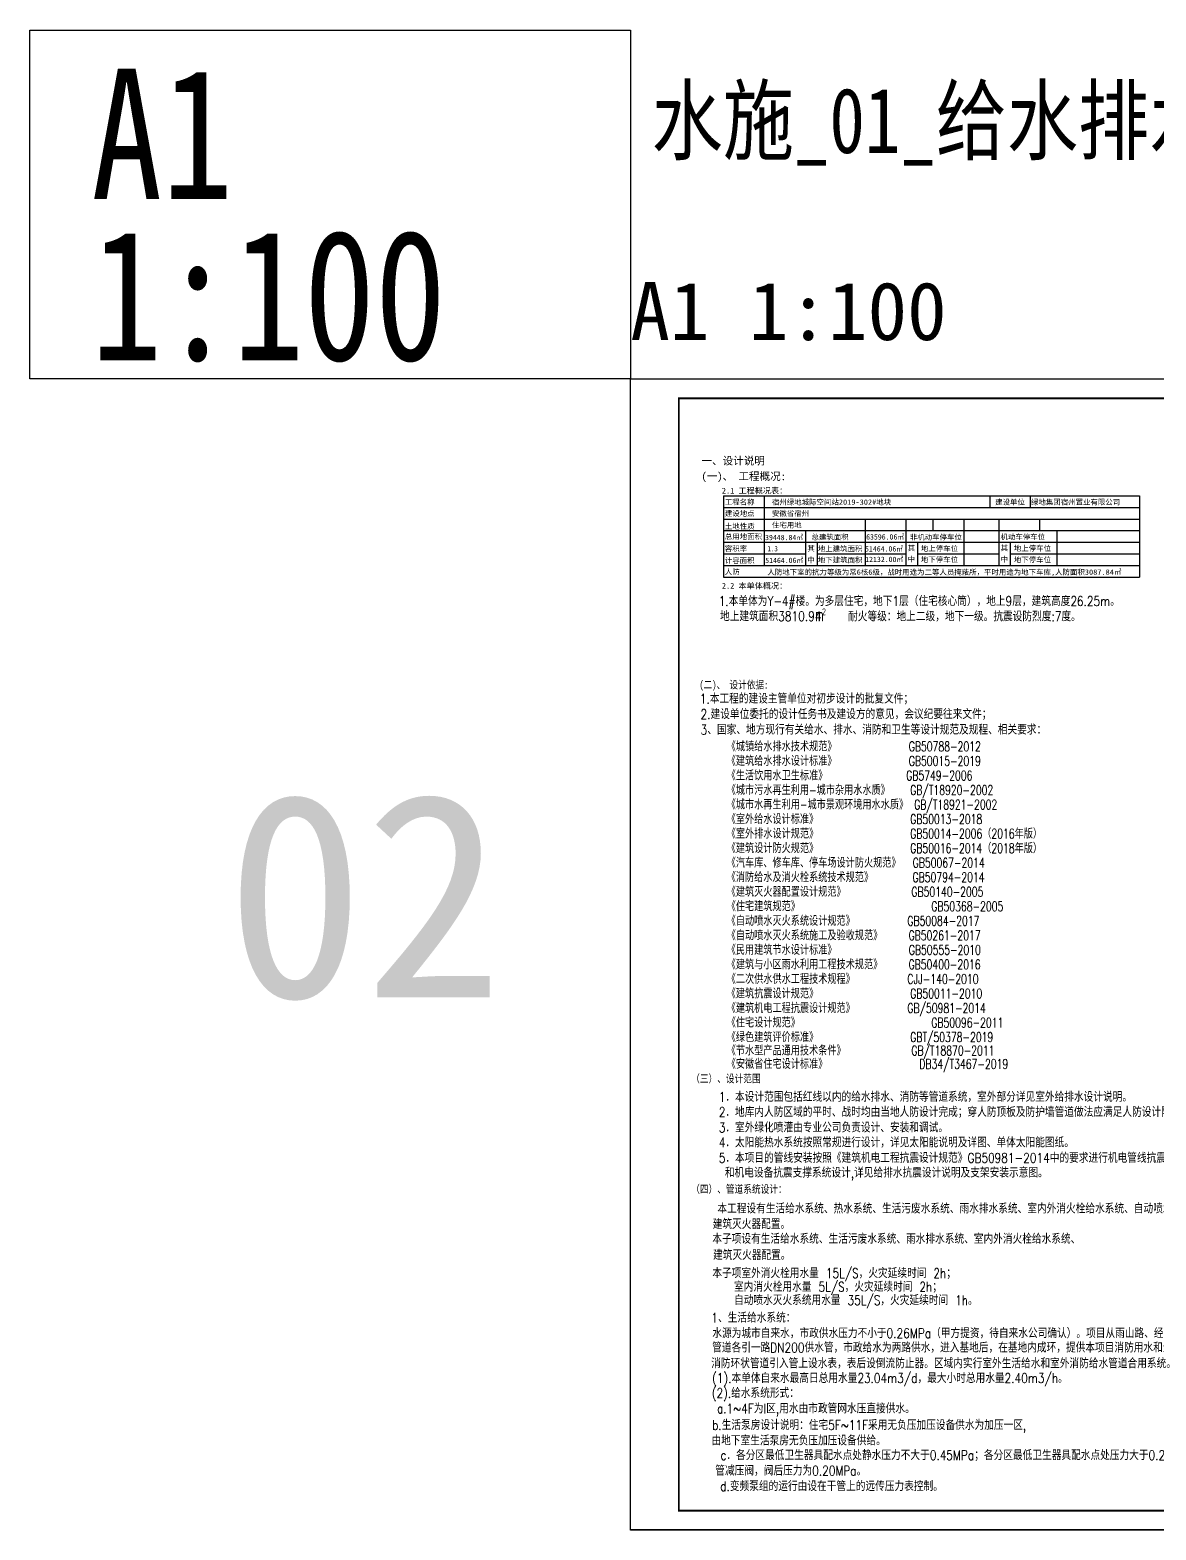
# Model space of a CAD drawing. Extents: x 27938 to 1042331, y -235042 to 1535213.
# Drawn here: x 636514 to 694652, y 951865 to 1029265 of the extents above; entities that cross this region are included whole.
import ezdxf
from ezdxf.enums import TextEntityAlignment as Align

# ---------------------------------------------------------------- set-up
doc = ezdxf.new("R2010")
doc.units = 0
doc.header["$LTSCALE"] = 1000
doc.header["$MEASUREMENT"] = 0
for name, color, linetype in [('0s_水标注', 7, 'Continuous'), ('7', 7, 'Continuous'), ('DIM_SYMB', 3, 'Continuous'), ('PUB_TEXT', 4, 'Continuous'), ('图框', 140, 'Continuous'), ('导图字', 7, 'Continuous')]:
    doc.layers.add(name, color=color, linetype=linetype)
doc.layers.add('yichutu', color=7, linetype='Continuous', true_color=0xffffff, plot=False)
doc.styles.add('-黑体', font='simhei.ttf', dxfattribs={"width": 0.8})
doc.styles.add('_TCH_LABEL', font='simhei.ttf')
doc.styles.add('C', font='simhei.ttf')
doc.styles.add('CC', font='', dxfattribs={"height": 400})
doc.styles.add('HZ', font='txt', dxfattribs={"bigfont": 'hztxt'})
doc.styles.add('文字说明', font='GBENOR', dxfattribs={"width": 0.8, "bigfont": 'HZTXT'})
doc.styles.add('黑体', font='simhei.ttf')
doc.styles.get('CC').set_extended_font_data('SimSun')

# ---------------------------------------------------------------- blocks, each defined once
blk = doc.blocks.new('TK')
at = {"layer": '图框'}
blk.add_lwpolyline([(465375, 548714), (549475, 548714), (549475, 489314), (465375, 489314)], close=True, dxfattribs=at)
blk.add_lwpolyline([(465375, 548714), (549475, 548714), (549475, 489314), (465375, 489314)], close=True, dxfattribs=at)
at = {"layer": '图框', "const_width": 100}
blk.add_lwpolyline([(548475, 490314), (548475, 547714), (467875, 547714), (467875, 490314)], close=True, dxfattribs=at)
blk = doc.blocks.new('yct-841-594-84100-59399.9999999999-100-1000.0')
at = {"layer": 'yichutu', "color": 7, "true_color": 0xffffff}
blk.add_lwpolyline([(0, 0), (0, 59400), (84100, 59400), (84100, 0)], close=True, dxfattribs=at)
at = {"layer": 'yichutu', "color": 7, "true_color": 0xffffff, "style": '_TCH_LABEL'}
blk.add_text('A1 1:100', height=3000, dxfattribs=at).set_placement((0, 61400))

msp = doc.modelspace()

# ---------------------------------------------------------------- linework, layer by layer
at = {"layer": '7'}
for p, q in [((672322, 1005231.9), (693806.1, 1005231.9)), ((672322, 1005231.9), (672322, 1001031.9)), ((674422, 1005231.9), (674422, 1001631.9)), ((686079.6, 1005231.9), (686079.6, 1004631.9)), ((688160.7, 1005231.9), (688160.7, 1004631.9)), ((693806.1, 1005231.9), (693806.1, 1001031.9))]:
    msp.add_line(p, q, dxfattribs=at)
at = {"layer": '7', "color": 0}
for p, q in [((672322, 1004631.9), (693806.1, 1004631.9)), ((672322, 1004031.9), (693806.1, 1004031.9)), ((679630.1, 1004031.9), (679630.1, 1001631.9)), ((681729.8, 1004031.9), (681729.8, 1001631.9)), ((683129.8, 1004031.9), (683129.8, 1003431.9)), ((684729.8, 1004031.9), (684729.8, 1001631.9)), ((686529.8, 1004031.9), (686529.8, 1001631.9)), ((688632.6, 1004031.9), (688632.6, 1003431.9)), ((672322, 1003431.9), (693806.1, 1003431.9)), ((676549.8, 1003431.9), (676549.8, 1001631.9)), ((689529.8, 1003431.9), (689529.8, 1001631.9)), ((672322, 1002831.9), (693806.1, 1002831.9)), ((677149.8, 1002831.9), (677149.8, 1001631.9)), ((682329.8, 1002831.9), (682329.8, 1001631.9)), ((687129.8, 1002831.9), (687129.8, 1001631.9)), ((672322, 1002231.9), (676549.8, 1002231.9)), ((672322, 1001631.9), (693806.1, 1001631.9)), ((677149.8, 1002231.9), (681729.8, 1002231.9)), ((682329.8, 1002231.9), (686529.8, 1002231.9)), ((687129.8, 1002231.9), (693806.1, 1002231.9)), ((672322, 1001031.9), (693806.1, 1001031.9))]:
    msp.add_line(p, q, dxfattribs=at)
at = {"layer": '图框', "color": 2}
msp.add_lwpolyline([(667514.1, 1011265.3), (636514.1, 1011265.3), (636514.1, 1029265.3), (667514.1, 1029265.3)], close=True, dxfattribs=at)

# ---------------------------------------------------------------- block references
msp.add_blockref('TK', (202139.1, 462551.7))
at = {"layer": 'yichutu'}
msp.add_blockref('yct-841-594-84100-59399.9999999999-100-1000.0', (667514.1, 951865.3), dxfattribs=at)

# ---------------------------------------------------------------- texts
at = {"layer": '0s_水标注', "color": 0, "width": 0.8}
for s, height, style, p in [('1.本单体为Y-4#楼。为多层住宅，地下1层（住宅核心筒），地上9层，建筑高度26.25m。', 500, 'HZ', (672072.8, 999545.4)), ('地上建筑面积3810.94      。', 500, 'HZ', (672143.9, 998764)), ('耐火等级：地上二级，地下一级。抗震设防烈度:7度。', 500, 'HZ', (678751.9, 998755.5)), ('(二)、 设计依据:', 400, '-黑体', (671077, 995281.5)), ('1.本工程的建设主管单位对初步设计的批复文件；', 500, 'HZ', (671097.9, 994512.1)), ('2.建设单位委托的设计任务书及建设方的意见，会议纪要往来文件；', 500, 'HZ', (671140.8, 993712.1)), ('3、国家、地方现行有关给水、排水、消防和卫生等设计规范及规程、相关要求：', 500, 'HZ', (671140.8, 992912.1)), ('（三）、设计范围', 400, '-黑体', (670653.6, 974958.2)), ('    1．本设计范围包括红线以内的给水排水、消防等管道系统，室外部分详见室外给排水设计说明。', 500, 'HZ', (670522.5, 973963.7)), ('    2．地库内人防区域的平时、战时均由当地人防设计完成；穿人防顶板及防护墙管道做法应满足人防设计院相关图纸及设计要求。 ', 500, 'HZ', (670522.5, 973182)), ('    3．室外绿化喷灌由专业公司负责设计、安装和调试。', 500, 'HZ', (670522.5, 972382)), ('    4．太阳能热水系统按照常规进行设计，详见太阳能说明及详图、单体太阳能图纸。', 500, 'HZ', (670522.5, 971613.6)), ('    5．本项目的管线安装按照《建筑机电工程抗震设计规范》GB50981-2014中的要求进行机电管线抗震支撑系统', 500, 'HZ', (670522.5, 970813.6)), ('和机电设备抗震支撑系统设计,详见给排水抗震设计说明及支架安装示意图。', 500, 'HZ', (672390.2, 970052.8)), ('（四）、管道系统设计： ', 400, '-黑体', (670653.6, 969257.8)), ('   本工程设有生活给水系统、热水系统、生活污废水系统、雨水排水系统、室内外消火栓给水系统、自动喷水灭火系统、', 499.995, 'HZ', (670842.4, 968200)), ('建筑灭火器配置。', 499.99, 'HZ', (671763.5, 967400)), ('本子项设有生活给水系统、生活污废水系统、雨水排水系统、室内外消火栓给水系统、', 499.995, 'HZ', (671745.4, 966637.4)), ('建筑灭火器配置。', 499.99, 'HZ', (671781.1, 965803.1)), ('本子项室外消火栓用水量 15L/S，火灾延续时间 2h；', 499.995, 'HZ', (671745.4, 964867.5)), ('室内消火栓用水量 5L/S，火灾延续时间 2h；', 499.995, 'HZ', (672865.7, 964164.1)), ('自动喷水灭火系统用水量 35L/S，火灾延续时间 1h。', 499.995, 'HZ', (672865.7, 963473.6)), ('1、生活给水系统：', 499.99, 'HZ', (671693.5, 962567.3)), ('水源为城市自来水，市政供水压力不小于0.26MPa（甲方提资，待自来水公司确认）。项目从雨山路、经八路市政供水', 499.995, 'HZ', (671743.9, 961767.3)), ('管道各引一路DN200供水管，市政给水为两路供水，进入基地后，在基地内成环，提供本项目消防用水和生活用水。', 499.995, 'HZ', (671737.7, 961026.1)), ('消防环状管道引入管上设水表，表后设倒流防止器。区域内实行室外生活给水和室外消防给水管道合用系统。', 499.995, 'HZ', (671684.4, 960214)), ('(1).本单体自来水最高日总用水量23.04m3/d，最大小时总用水量2.40m3/h。', 499.995, 'HZ', (671739.2, 959452.5)), ('(2).给水系统形式：', 500, 'HZ', (671720.6, 958682.8)), ('   a.1~4F为I区,用水由市政管网水压直接供水。', 499.995, 'HZ', (670823.2, 957882.8)), ('b.生活泵房设计说明：住宅5F~11F采用无负压加压设备供水为加压一区,', 499.995, 'HZ', (671728.6, 957030.6)), ('由地下室生活泵房无负压加压设备供给。', 499.995, 'HZ', (671701.1, 956230.6)), ('   c．各分区最低卫生器具配水点处静水压力不大于0.45MPa；各分区最低卫生器具配水点处压力大于0.20MPa设支', 500, 'HZ', (670998, 955475.3)), ('管减压阀，阀后压力为0.20MPa。', 500, 'HZ', (671897.4, 954675.3)), ('   d.变频泵组的运行由设在干管上的远传压力表控制。', 500, 'HZ', (670989.5, 953875.3))]:
    msp.add_text(s, height=height, dxfattribs=dict(at, style=style)).set_placement(p)
at = {"layer": '0s_水标注', "insert": (671183.6, 1007238.5), "char_height": 399.913, "width": 21570.464, "attachment_point": 1, "line_spacing_factor": 1.200263, "style": 'HZ'}
msp.add_mtext('{\\fSimHei|b0|i0|c134|p2;一、设计说明\\P(一)、 工程概况:}', dxfattribs=at)
at = {"layer": '7', "style": 'CC'}
for s, height, p in [('2.1 工程概况表：', 300, (672235.8, 1005344.5)), ('工程名称', 274.29, (672390.1, 1004768.3)), ('宿州绿地城际空间站2019-302#地块', 274.286, (674821.8, 1004768.3)), ('建设单位', 274.29, (686344.8, 1004768.3))]:
    msp.add_text(s, height=height, dxfattribs=at).set_placement(p)
at = {"layer": '7', "color": 0, "style": 'CC'}
for s, height, p in [('绿地集团宿州置业有限公司 ', 274.286, (688195.9, 1004768.3)), ('建设地点', 274.29, (672390.1, 1004183.2)), ('住宅用地', 274.29, (674821.8, 1003583.2)), ('安徽省宿州', 274.29, (674821.8, 1004183.2)), ('总用地面积', 274.29, (672390.1, 1002988.2)), ('土地性质', 274.29, (672390.1, 1003518.3)), ('总建筑面积', 274.29, (676862, 1002965)), ('非机动车停车位', 274.29, (681939.8, 1002956.8)), ('机动车停车位', 274.29, (686621.2, 1002973.1)), ('容积率', 274.29, (672390.1, 1002364.1)), ('其', 274.3, (676650.9, 1002374.3)), ('地上建筑面积', 274.29, (677188.1, 1002364.1)), ('其', 274.3, (681830.9, 1002394.8)), ('地上停车位', 274.29, (682512, 1002374.4)), ('其', 274.3, (686630.9, 1002398.7)), ('地上停车位', 274.29, (687312, 1002384.7)), ('计容面积', 274.29, (672390.1, 1001752.1)), ('中', 274.3, (676650.9, 1001782.8)), ('地下建筑面积', 274.29, (677192, 1001782.8)), ('中', 274.3, (681830.9, 1001823.7)), ('地下停车位', 274.29, (682512, 1001803.2)), ('中', 274.3, (686630.9, 1001813.5)), ('地下停车位', 274.29, (687312, 1001793)), ('人防', 274.29, (672390.1, 1001169.8)), ('人防地下室的抗力等级为常6核6级，战时用途为二等人员掩蔽所，平时用途为地下车库,人防面积3087.84㎡', 274.286, (674590, 1001155.7)), ('2.2 本单体概况：', 300, (672235.8, 1000434.7))]:
    msp.add_text(s, height=height, dxfattribs=at).set_placement(p)
for s, width, p in [('39448.84㎡', 0.9, (674468.4, 1002941.8)), ('63596.06㎡', 0.9, (679684.4, 1002973.1)), ('1.3', 0.8, (674590, 1002364.1)), ('51464.06㎡', 0.9, (679630.1, 1002355.5)), ('51464.06㎡', 0.9, (674476.3, 1001762.3)), ('12132.00㎡', 0.9, (679638.3, 1001813.5))]:
    msp.add_text(s, height=274.29, dxfattribs=dict(at, width=width)).set_placement(p)
at = {"layer": 'DIM_SYMB', "color": 6, "style": 'C'}
msp.add_text('02', height=10514.77, dxfattribs=at).set_placement((646631, 979349.2))
at = {"layer": 'PUB_TEXT', "color": 0}
for s, height, style, width, p in [('m', 699.8, '文字说明', 0.8, (677048.9, 998747.2)), ('   《城镇给水排水技术规范》           GB50788-2012', 500, 'HZ', 0.7, (671469.4, 992046.2)), ('   《建筑给水排水设计标准》           GB50015-2019', 500, 'HZ', 0.7, (671469.4, 991296.2)), ('   《生活饮用水卫生标准》            GB5749-2006', 500, 'HZ', 0.7, (671469.4, 990546.2)), ('   《城市污水再生利用-城市杂用水水质》   GB/T18920-2002', 500, 'HZ', 0.7, (671469.4, 989796.2)), ('   《城市水再生利用-城市景观环境用水水质》 GB/T18921-2002', 500, 'HZ', 0.7, (671469.4, 989046.2)), ('   《室外给水设计标准》              GB50013-2018', 500, 'HZ', 0.7, (671469.4, 988296.2)), ('   《室外排水设计规范》              GB50014-2006（2016年版）', 500, 'HZ', 0.7, (671469.4, 987546.2)), ('   《建筑设计防火规范》              GB50016-2014（2018年版）', 500, 'HZ', 0.7, (671469.4, 986796.2)), ('   《汽车库、修车库、停车场设计防火规范》  GB50067-2014', 500, 'HZ', 0.7, (671469.4, 986046.2)), ('   《消防给水及消火栓系统技术规范》      GB50794-2014', 500, 'HZ', 0.7, (671469.4, 985296.2)), ('   《建筑灭火器配置设计规范》          GB50140-2005', 500, 'HZ', 0.7, (671469.4, 984546.2)), ('   《住宅建筑规范》                    GB50368-2005', 500, 'HZ', 0.7, (671469.4, 983796.2)), ('   《自动喷水灭火系统设计规范》        GB50084-2017', 500, 'HZ', 0.7, (671469.4, 983046.2)), ('   《自动喷水灭火系统施工及验收规范》    GB50261-2017', 500, 'HZ', 0.7, (671469.4, 982296.2)), ('   《民用建筑节水设计标准》           GB50555-2010', 500, 'HZ', 0.7, (671469.4, 981546.2)), ('   《建筑与小区雨水利用工程技术规范》    GB50400-2016', 500, 'HZ', 0.7, (671469.4, 980796.2)), ('   《二次供水供水工程技术规程》        CJJ-140-2010', 500, 'HZ', 0.7, (671469.4, 980046.2)), ('   《建筑抗震设计规范》              GB50011-2010', 500, 'HZ', 0.7, (671469.4, 979296.2)), ('   《建筑机电工程抗震设计规范》        GB/50981-2014', 500, 'HZ', 0.7, (671469.4, 978546.2)), ('   《住宅设计规范》                    GB50096-2011', 500, 'HZ', 0.7, (671469.4, 977796.2)), ('   《绿色建筑评价标准》              GBT/50378-2019', 500, 'HZ', 0.7, (671469.4, 977046.2)), ('   《节水型产品通用技术条件》          GB/T18870-2011', 500, 'HZ', 0.7, (671469.4, 976351.9)), ('   《安徽省住宅设计标准》              DB34/T3467-2019', 500, 'HZ', 0.7, (671469.4, 975661.9))]:
    msp.add_text(s, height=height, dxfattribs=dict(at, style=style, width=width)).set_placement(p)
at = {"layer": 'PUB_TEXT', "color": 0, "style": '文字说明', "width": 0.8}
msp.add_text('2', height=349.9, dxfattribs=at).set_placement((677509, 999243.1), align=Align.MIDDLE)
at = {"layer": '图框', "color": 2, "style": '黑体', "width": 0.8}
for s, p in [('A1', (639677.3, 1020548.1)), ('1:100', (639677.3, 1012222))]:
    msp.add_text(s, height=6729.45, dxfattribs=at).set_placement(p)
at = {"layer": '导图字', "color": 1, "style": '黑体', "width": 0.8}
msp.add_text('水施_01_给水排水图例_A1', height=3364.726, dxfattribs=at).set_placement((668615.1, 1022917))

doc.saveas('drawing.dxf')
